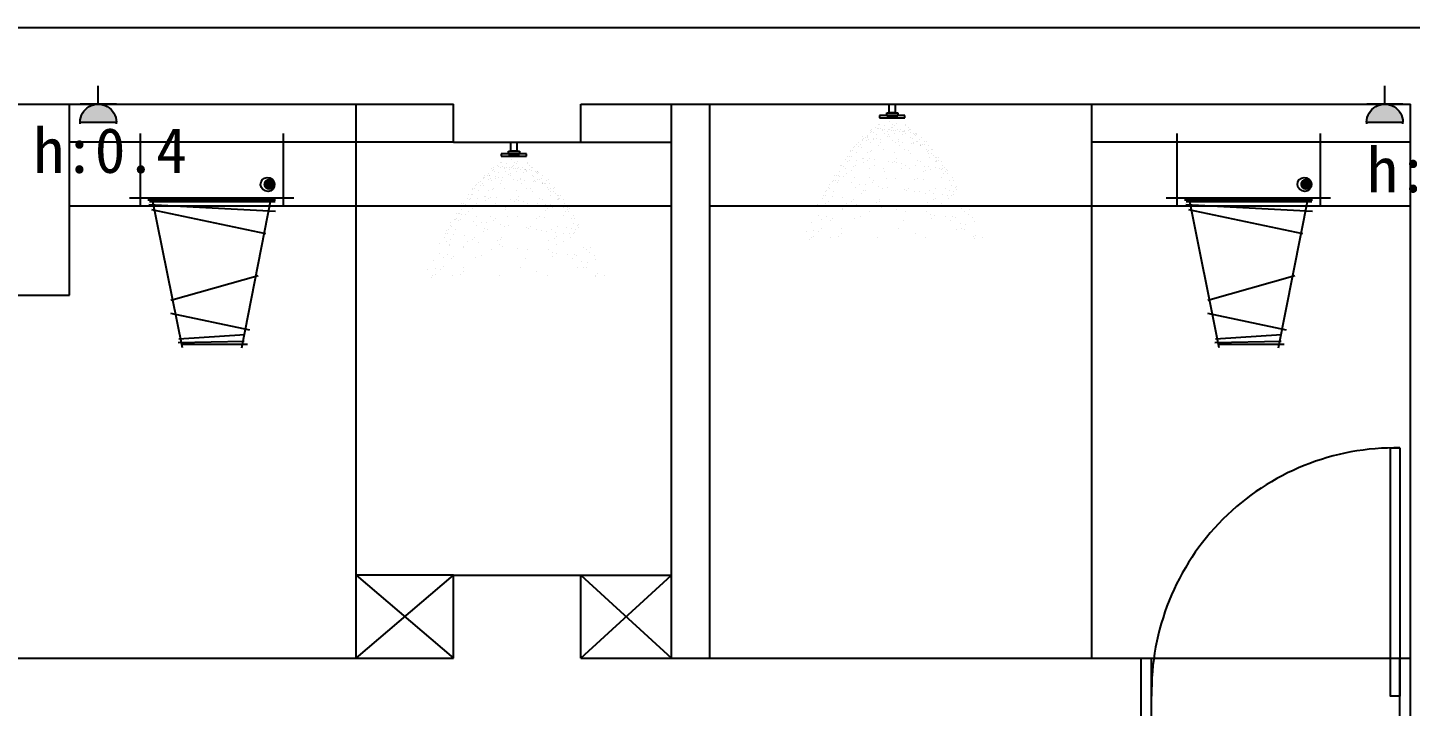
# Model space of a CAD drawing. Header units: millimetres. Extents: x -2231407 to 1513712, y -2704583 to 257.
# Drawn here: x 752748 to 757090, y -1344267 to -1342136 of the extents above; entities that cross this region are included whole.
import ezdxf

# ---------------------------------------------------------------- set-up
doc = ezdxf.new("R2010")
doc.units = ezdxf.units.MM
doc.layers.add('图例', color=4, linetype='Continuous')
doc.layers.add('强电', color=1, linetype='Continuous')
doc.styles.add('长仿宋体', font='')
doc.styles.get('长仿宋体').set_extended_font_data('ChangFangSong')

# ---------------------------------------------------------------- blocks, each defined once
blk = doc.blocks.new('五孔插座')
at = {"layer": '强电'}
h = blk.add_hatch(color=256, dxfattribs=at)
edge = h.paths.add_edge_path()
edge.add_ellipse((-2429131.2, -177745.8), major_axis=(-65.2, -65.2), ratio=1, start_angle=135, end_angle=315)
edge.add_line((-2429223.3, -177745.7), (-2429223.3, -177745.8))
edge.add_line((-2429223.3, -177745.8), (-2429039, -177745.8))
for p, q in [((-2429131.2, -177653.6), (-2429131.2, -177561.5)), ((-2429039, -177653.6), (-2429223.3, -177653.6)), ((-2429223.3, -177745.8), (-2429039, -177745.8)), ((-2429223.3, -177755), (-2429223.3, -177745.8)), ((-2429039, -177755), (-2429039, -177745.8))]:
    blk.add_line(p, q, dxfattribs=at)
at = {"layer": '强电', "extrusion": (0, 0, -1)}
blk.add_ellipse((-2429131.2, -177745.8), major_axis=(-65.2, -65.2), ratio=1, start_param=0.785398, end_param=3.926991, dxfattribs=at)

msp = doc.modelspace()

# ---------------------------------------------------------------- hatches: boundary and pattern name
h = msp.add_hatch(color=8)
edge = h.paths.add_edge_path()
edge.add_ellipse((753506.42393, -1342628.02408), major_axis=(-12.4123, 12.4123), ratio=1, start_angle=225, end_angle=405)
edge.add_ellipse((753506.42393, -1342628.02408), major_axis=(-12.4123, 12.4123), ratio=1, start_angle=45, end_angle=225)
h = msp.add_hatch(color=8)
edge = h.paths.add_edge_path()
edge.add_ellipse((756762.05206, -1342628.02408), major_axis=(-12.4123, 12.4123), ratio=1, start_angle=225, end_angle=405)
edge.add_ellipse((756762.05206, -1342628.02408), major_axis=(-12.4123, 12.4123), ratio=1, start_angle=45, end_angle=225)

# ---------------------------------------------------------------- linework, layer by layer
at = {"color": 8}
for p, q in [((751240.32054, -1342135.94222), (757330.32054, -1342135.94222)), ((751240.32054, -1342375.94222), (754085.32054, -1342375.94222)), ((752880.32054, -1342975.94222), (752880.32054, -1342375.94222)), ((753780.32054, -1342495.94222), (753780.32054, -1342375.94222)), ((754085.32054, -1342495.94222), (754085.32054, -1342375.94222)), ((754485.32054, -1342375.94222), (757090.32054, -1342375.94222)), ((754485.32054, -1342495.94222), (754485.32054, -1342375.94222)), ((754770.32054, -1344115.94222), (754770.32054, -1342375.94222)), ((754890.32054, -1344115.94222), (754890.32054, -1342375.94222)), ((755454.17006, -1342403.62018), (755454.17006, -1342375.94222)), ((755454.17006, -1342375.94222), (755472.50572, -1342375.94222)), ((755472.50572, -1342375.94222), (755472.50572, -1342403.62018)), ((756090.32054, -1342495.94222), (756090.32054, -1342375.94222)), ((757090.32054, -1344355.94222), (757090.32054, -1342375.94222)), ((755503.33789, -1342412.14043), (755423.33789, -1342412.14043)), ((755423.33789, -1342412.14043), (755423.33789, -1342419.62598)), ((755423.33789, -1342419.62598), (755503.33789, -1342419.62598)), ((755423.33789, -1342419.62598), (755503.33789, -1342419.62598)), ((755446.21441, -1342414.31397), (755446.21441, -1342403.62018)), ((755446.21441, -1342403.62018), (755480.46137, -1342403.62018)), ((755480.46137, -1342414.31397), (755446.21441, -1342414.31397)), ((755472.50572, -1342403.62018), (755454.17006, -1342403.62018)), ((755455.03271, -1342429.92785), (755455.03271, -1342429.92785)), ((755480.46137, -1342403.62018), (755480.46137, -1342414.31397)), ((755503.33789, -1342419.62598), (755503.33789, -1342412.14043)), ((753102.24433, -1342697.74558), (753102.24433, -1342468.39587)), ((753552.24433, -1342695.58189), (753552.24433, -1342468.39587)), ((755384.42099, -1342473.91543), (755384.42099, -1342473.91543)), ((755393.99189, -1342459.66146), (755393.99189, -1342459.66146)), ((755395.55683, -1342463.71132), (755395.55683, -1342463.71132)), ((755397.91611, -1342461.54943), (755397.91611, -1342461.54943)), ((755399.3896, -1342456.22274), (755399.3896, -1342456.22274)), ((755403.41316, -1342466.16493), (755403.41316, -1342466.16493)), ((755410.65627, -1342449.87523), (755410.65627, -1342449.87523)), ((755414.42117, -1342472.11327), (755414.42117, -1342472.11327)), ((755416.04347, -1342452.05457), (755416.04347, -1342452.05457)), ((755420.72123, -1342454.16383), (755420.72123, -1342454.16383)), ((755421.7921, -1342439.67111), (755421.7921, -1342439.67111)), ((755424.75881, -1342440.06077), (755424.75881, -1342440.06077)), ((755426.44968, -1342453.42457), (755426.44968, -1342453.42457)), ((755433.11219, -1342454.30171), (755433.11219, -1342454.30171)), ((755433.85291, -1342459.73389), (755433.85291, -1342459.73389)), ((755437.9846, -1342467.41048), (755437.9846, -1342467.41048)), ((755438.79091, -1342442.74713), (755438.79091, -1342442.74713)), ((755439.25062, -1342456.29517), (755439.25062, -1342456.29517)), ((755449.13469, -1342461.10948), (755449.13469, -1342461.10948)), ((755450.49816, -1342456.59062), (755450.49816, -1342456.59062)), ((755452.13853, -1342472.78367), (755452.13853, -1342472.78367)), ((755454.22639, -1342454.59119), (755454.22639, -1342454.59119)), ((755460.27052, -1342450.90536), (755460.27052, -1342450.90536)), ((755460.90437, -1342457.96062), (755460.90437, -1342457.96062)), ((755462.62981, -1342448.74347), (755462.62981, -1342448.74347)), ((755464.61983, -1342440.1332), (755464.61983, -1342440.1332)), ((755467.56688, -1342458.83775), (755467.56688, -1342458.83775)), ((755470.72814, -1342467.25343), (755470.72814, -1342467.25343)), ((755471.53446, -1342442.59009), (755471.53446, -1342442.59009)), ((755473.71393, -1342459.80633), (755473.71393, -1342459.80633)), ((755475.36996, -1342437.06927), (755475.36996, -1342437.06927)), ((755479.11163, -1342456.36761), (755479.11163, -1342456.36761)), ((755484.95286, -1342461.12666), (755484.95286, -1342461.12666)), ((755488.79783, -1342455.83674), (755488.79783, -1342455.83674)), ((755494.1432, -1342472.25815), (755494.1432, -1342472.25815)), ((755495.35906, -1342462.49666), (755495.35906, -1342462.49666)), ((755498.74894, -1342462.13961), (755498.74894, -1342462.13961)), ((755501.10823, -1342459.97772), (755501.10823, -1342459.97772)), ((755502.02157, -1342463.3738), (755502.02157, -1342463.3738)), ((755504.23331, -1342467.6808), (755504.23331, -1342467.6808)), ((755504.48085, -1342440.20564), (755504.48085, -1342440.20564)), ((755505.03963, -1342443.01745), (755505.03963, -1342443.01745)), ((755513.57494, -1342459.87876), (755513.57494, -1342459.87876)), ((755513.84838, -1342448.30352), (755513.84838, -1342448.30352)), ((755518.97265, -1342456.44005), (755518.97265, -1342456.44005)), ((755519.40755, -1342465.66271), (755519.40755, -1342465.66271)), ((755521.54138, -1342455.67969), (755521.54138, -1342455.67969)), ((755529.81375, -1342467.03271), (755529.81375, -1342467.03271)), ((755534.00422, -1342472.33058), (755534.00422, -1342472.33058)), ((755536.47626, -1342467.90985), (755536.47626, -1342467.90985)), ((755537.22736, -1342473.37386), (755537.22736, -1342473.37386)), ((755538.80474, -1342468.92634), (755538.80474, -1342468.92634)), ((755539.58665, -1342471.21197), (755539.58665, -1342471.21197)), ((756357.87246, -1342697.74558), (756357.87246, -1342468.39587)), ((756807.87246, -1342695.58189), (756807.87246, -1342468.39587)), ((753780.32054, -1342495.94222), (752880.32054, -1342495.94222)), ((753584.04725, -1342495.94222), (753076.59382, -1342495.94222)), ((753780.32054, -1344115.94222), (753780.32054, -1342495.94222)), ((754085.32054, -1342495.94222), (753780.32054, -1342495.94222)), ((754085.32054, -1342495.94222), (754485.32054, -1342495.94222)), ((754266.15271, -1342523.62018), (754266.15271, -1342495.94222)), ((754266.15271, -1342495.94222), (754284.48837, -1342495.94222)), ((754284.48837, -1342495.94222), (754284.48837, -1342523.62018)), ((754485.32054, -1342495.94222), (754770.32054, -1342495.94222)), ((755343.08627, -1342511.79172), (755343.08627, -1342511.79172)), ((755345.44556, -1342509.62983), (755345.44556, -1342509.62983)), ((755351.79362, -1342502.40202), (755351.79362, -1342502.40202)), ((755357.98568, -1342510.69337), (755357.98568, -1342510.69337)), ((755358.18571, -1342497.95563), (755358.18571, -1342497.95563)), ((755364.22251, -1342504.09335), (755364.22251, -1342504.09335)), ((755368.39189, -1342512.06337), (755368.39189, -1342512.06337)), ((755369.10168, -1342490.40091), (755369.10168, -1342490.40091)), ((755369.32155, -1342487.75152), (755369.32155, -1342487.75152)), ((755369.78723, -1342479.10595), (755369.78723, -1342479.10595)), ((755371.68084, -1342485.58963), (755371.68084, -1342485.58963)), ((755380.19344, -1342480.47595), (755380.19344, -1342480.47595)), ((755383.65425, -1342491.71396), (755383.65425, -1342491.71396)), ((755386.85595, -1342481.35309), (755386.85595, -1342481.35309)), ((755387.17137, -1342478.98422), (755387.17137, -1342478.98422)), ((755389.05196, -1342488.27525), (755389.05196, -1342488.27525)), ((755394.00055, -1342495.15268), (755394.00055, -1342495.15268)), ((755404.24192, -1342483.64199), (755404.24192, -1342483.64199)), ((755404.79596, -1342488.27525), (755404.79596, -1342488.27525)), ((755414.64813, -1342485.012), (755414.64813, -1342485.012)), ((755420.93648, -1342504.8931), (755420.93648, -1342504.8931)), ((755425.14829, -1342497.51568), (755425.14829, -1342497.51568)), ((755427.97315, -1342486.76627), (755427.97315, -1342486.76627)), ((755447.41996, -1342477.10745), (755447.41996, -1342477.10745)), ((755453.42008, -1342479.25454), (755453.42008, -1342479.25454)), ((755462.7451, -1342491.34408), (755462.7451, -1342491.34408)), ((755473.72258, -1342495.29755), (755473.72258, -1342495.29755)), ((755483.55751, -1342494.08409), (755483.55751, -1342494.08409)), ((755484.51799, -1342488.42012), (755484.51799, -1342488.42012)), ((755486.42358, -1342504.57901), (755486.42358, -1342504.57901)), ((755496.88253, -1342495.83836), (755496.88253, -1342495.83836)), ((755520.73506, -1342480.34304), (755520.73506, -1342480.34304)), ((755524.3768, -1342499.57595), (755524.3768, -1342499.57595)), ((755526.09153, -1342483.57797), (755526.09153, -1342483.57797)), ((755529.09538, -1342495.25217), (755529.09538, -1342495.25217)), ((755531.65448, -1342500.41617), (755531.65448, -1342500.41617)), ((755537.99843, -1342493.58968), (755537.99843, -1342493.58968)), ((755543.09831, -1342492.00371), (755543.09831, -1342492.00371)), ((755548.49602, -1342488.56499), (755548.49602, -1342488.56499)), ((755551.8298, -1342506.48642), (755551.8298, -1342506.48642)), ((755552.46689, -1342503.15618), (755552.46689, -1342503.15618)), ((755553.43391, -1342505.43375), (755553.43391, -1342505.43375)), ((755554.24023, -1342480.7704), (755554.24023, -1342480.7704)), ((755559.1294, -1342504.03332), (755559.1294, -1342504.03332)), ((755563.52759, -1342504.45553), (755563.52759, -1342504.45553)), ((755564.56995, -1342494.81222), (755564.56995, -1342494.81222)), ((755569.93566, -1342518.09598), (755569.93566, -1342518.09598)), ((755570.74198, -1342493.43264), (755570.74198, -1342493.43264)), ((755576.51538, -1342506.32222), (755576.51538, -1342506.32222)), ((755590.30822, -1342517.72066), (755590.30822, -1342517.72066)), ((756090.32054, -1344115.94222), (756090.32054, -1342495.94222)), ((757090.32054, -1342495.94222), (756090.32054, -1342495.94222)), ((756839.67539, -1342495.94222), (756332.22196, -1342495.94222)), ((754233.77475, -1342559.67111), (754233.77475, -1342559.67111)), ((754315.32054, -1342532.14043), (754235.32054, -1342532.14043)), ((754235.32054, -1342532.14043), (754235.32054, -1342539.62598)), ((754235.32054, -1342539.62598), (754315.32054, -1342539.62598)), ((754235.32054, -1342539.62598), (754315.32054, -1342539.62598)), ((754236.74146, -1342560.06077), (754236.74146, -1342560.06077)), ((754258.19705, -1342534.31397), (754258.19705, -1342523.62018)), ((754258.19705, -1342523.62018), (754292.44402, -1342523.62018)), ((754292.44402, -1342534.31397), (754258.19705, -1342534.31397)), ((754284.48837, -1342523.62018), (754266.15271, -1342523.62018)), ((754267.01536, -1342549.92785), (754267.01536, -1342549.92785)), ((754276.60248, -1342560.1332), (754276.60248, -1342560.1332)), ((754283.51711, -1342562.59009), (754283.51711, -1342562.59009)), ((754287.35261, -1342557.06927), (754287.35261, -1342557.06927)), ((754292.44402, -1342523.62018), (754292.44402, -1342534.31397)), ((754315.32054, -1342539.62598), (754315.32054, -1342532.14043)), ((754316.46349, -1342560.20564), (754316.46349, -1342560.20564)), ((755316.67582, -1342551.30134), (755316.67582, -1342551.30134)), ((755322.13564, -1342539.11475), (755322.13564, -1342539.11475)), ((755323.11795, -1342555.74655), (755323.11795, -1342555.74655)), ((755328.51565, -1342552.30783), (755328.51565, -1342552.30783)), ((755328.79815, -1342539.99189), (755328.79815, -1342539.99189)), ((755331.95044, -1342521.99583), (755331.95044, -1342521.99583)), ((755333.45559, -1342523.69404), (755333.45559, -1342523.69404)), ((755334.74551, -1342539.88464), (755334.74551, -1342539.88464)), ((755338.8533, -1342520.25532), (755338.8533, -1342520.25532)), ((755350.18099, -1342551.72871), (755350.18099, -1342551.72871)), ((755350.9873, -1342527.06536), (755350.9873, -1342527.06536)), ((755370.23262, -1342545.44684), (755370.23262, -1342545.44684)), ((755372.67773, -1342545.59608), (755372.67773, -1342545.59608)), ((755373.32526, -1342559.2577), (755373.32526, -1342559.2577)), ((755384.12067, -1342552.38026), (755384.12067, -1342552.38026)), ((755384.79712, -1342527.72649), (755384.79712, -1342527.72649)), ((755391.04503, -1342548.18684), (755391.04503, -1342548.18684)), ((755394.94941, -1342525.18786), (755394.94941, -1342525.18786)), ((755399.66798, -1342520.86408), (755399.66798, -1342520.86408)), ((755407.7013, -1342550.37968), (755407.7013, -1342550.37968)), ((755434.8591, -1342520.05632), (755434.8591, -1342520.05632)), ((755451.16624, -1342556.10195), (755451.16624, -1342556.10195)), ((755465.48096, -1342560.75739), (755465.48096, -1342560.75739)), ((755470.17739, -1342528.03781), (755470.17739, -1342528.03781)), ((755471.37918, -1342555.35267), (755471.37918, -1342555.35267)), ((755476.40775, -1342547.4577), (755476.40775, -1342547.4577)), ((755477.18176, -1342559.52696), (755477.18176, -1342559.52696)), ((755493.83803, -1342561.7198), (755493.83803, -1342561.7198)), ((755502.10513, -1342519.98417), (755502.10513, -1342519.98417)), ((755514.58113, -1342520.20119), (755514.58113, -1342520.20119)), ((755520.95032, -1342531.07231), (755520.95032, -1342531.07231)), ((755543.56473, -1342552.67001), (755543.56473, -1342552.67001)), ((755551.82128, -1342554.76044), (755551.82128, -1342554.76044)), ((755572.62169, -1342524.12865), (755572.62169, -1342524.12865)), ((755576.81309, -1342530.08667), (755576.81309, -1342530.08667)), ((755578.01939, -1342520.68993), (755578.01939, -1342520.68993)), ((755579.06197, -1342542.45267), (755579.06197, -1342542.45267)), ((755587.19903, -1342531.34263), (755587.19903, -1342531.34263)), ((755587.94893, -1342519.88255), (755587.94893, -1342519.88255)), ((755593.05096, -1342536.58047), (755593.05096, -1342536.58047)), ((755599.16852, -1342542.44569), (755599.16852, -1342542.44569)), ((755600.19207, -1342555.157), (755600.19207, -1342555.157)), ((755602.14506, -1342556.2536), (755602.14506, -1342556.2536)), ((755602.55136, -1342552.99511), (755602.55136, -1342552.99511)), ((755602.63451, -1342543.1867), (755602.63451, -1342543.1867)), ((755607.54277, -1342552.81488), (755607.54277, -1342552.81488)), ((755609.57473, -1342543.8157), (755609.57473, -1342543.8157)), ((755619.13626, -1342555.84893), (755619.13626, -1342555.84893)), ((754181.76988, -1342599.10595), (754181.76988, -1342599.10595)), ((754183.66348, -1342605.58963), (754183.66348, -1342605.58963)), ((754192.17608, -1342600.47595), (754192.17608, -1342600.47595)), ((754196.40364, -1342593.91543), (754196.40364, -1342593.91543)), ((754198.83859, -1342601.35309), (754198.83859, -1342601.35309)), ((754199.15401, -1342598.98422), (754199.15401, -1342598.98422)), ((754205.97454, -1342579.66146), (754205.97454, -1342579.66146)), ((754207.53947, -1342583.71132), (754207.53947, -1342583.71132)), ((754209.89876, -1342581.54943), (754209.89876, -1342581.54943)), ((754211.37225, -1342576.22274), (754211.37225, -1342576.22274)), ((754215.39581, -1342586.16493), (754215.39581, -1342586.16493)), ((754216.22457, -1342603.64199), (754216.22457, -1342603.64199)), ((754222.63891, -1342569.87523), (754222.63891, -1342569.87523)), ((754226.40382, -1342592.11327), (754226.40382, -1342592.11327)), ((754226.63077, -1342605.012), (754226.63077, -1342605.012)), ((754228.02612, -1342572.05457), (754228.02612, -1342572.05457)), ((754232.70388, -1342574.16383), (754232.70388, -1342574.16383)), ((754238.43232, -1342573.42457), (754238.43232, -1342573.42457)), ((754245.09483, -1342574.30171), (754245.09483, -1342574.30171)), ((754245.83556, -1342579.73389), (754245.83556, -1342579.73389)), ((754249.96724, -1342587.41048), (754249.96724, -1342587.41048)), ((754250.77356, -1342562.74713), (754250.77356, -1342562.74713)), ((754251.23326, -1342576.29517), (754251.23326, -1342576.29517)), ((754259.40261, -1342597.10745), (754259.40261, -1342597.10745)), ((754261.11733, -1342581.10948), (754261.11733, -1342581.10948)), ((754262.48081, -1342576.59062), (754262.48081, -1342576.59062)), ((754264.12118, -1342592.78367), (754264.12118, -1342592.78367)), ((754265.40273, -1342599.25454), (754265.40273, -1342599.25454)), ((754266.20904, -1342574.59119), (754266.20904, -1342574.59119)), ((754272.25317, -1342570.90536), (754272.25317, -1342570.90536)), ((754272.88702, -1342577.96062), (754272.88702, -1342577.96062)), ((754274.61246, -1342568.74347), (754274.61246, -1342568.74347)), ((754279.54953, -1342578.83775), (754279.54953, -1342578.83775)), ((754282.71079, -1342587.25343), (754282.71079, -1342587.25343)), ((754285.69657, -1342579.80633), (754285.69657, -1342579.80633)), ((754291.09428, -1342576.36761), (754291.09428, -1342576.36761)), ((754296.9355, -1342581.12666), (754296.9355, -1342581.12666)), ((754300.78047, -1342575.83674), (754300.78047, -1342575.83674)), ((754306.12585, -1342592.25815), (754306.12585, -1342592.25815)), ((754307.34171, -1342582.49666), (754307.34171, -1342582.49666)), ((754310.73159, -1342582.13961), (754310.73159, -1342582.13961)), ((754313.09088, -1342579.97772), (754313.09088, -1342579.97772)), ((754314.00422, -1342583.3738), (754314.00422, -1342583.3738)), ((754316.21596, -1342587.6808), (754316.21596, -1342587.6808)), ((754317.02227, -1342563.01745), (754317.02227, -1342563.01745)), ((754325.55759, -1342579.87876), (754325.55759, -1342579.87876)), ((754325.83103, -1342568.30352), (754325.83103, -1342568.30352)), ((754330.95529, -1342576.44005), (754330.95529, -1342576.44005)), ((754331.39019, -1342585.66271), (754331.39019, -1342585.66271)), ((754332.71771, -1342600.34304), (754332.71771, -1342600.34304)), ((754333.52402, -1342575.67969), (754333.52402, -1342575.67969)), ((754338.07417, -1342603.57797), (754338.07417, -1342603.57797)), ((754341.7964, -1342587.03271), (754341.7964, -1342587.03271)), ((754345.98687, -1342592.33058), (754345.98687, -1342592.33058)), ((754348.45891, -1342587.90985), (754348.45891, -1342587.90985)), ((754349.21001, -1342593.37386), (754349.21001, -1342593.37386)), ((754350.78739, -1342588.92634), (754350.78739, -1342588.92634)), ((754351.5693, -1342591.21197), (754351.5693, -1342591.21197)), ((754366.22287, -1342600.7704), (754366.22287, -1342600.7704)), ((755282.31965, -1342600.78507), (755282.31965, -1342600.78507)), ((755288.12634, -1342600.91959), (755288.12634, -1342600.91959)), ((755293.34857, -1342600.17844), (755293.34857, -1342600.17844)), ((755298.53254, -1342602.2896), (755298.53254, -1342602.2896)), ((755298.56144, -1342587.96579), (755298.56144, -1342587.96579)), ((755299.92789, -1342569.33217), (755299.92789, -1342569.33217)), ((755303.68621, -1342568.12593), (755303.68621, -1342568.12593)), ((755310.33409, -1342570.70217), (755310.33409, -1342570.70217)), ((755311.85756, -1342604.04387), (755311.85756, -1342604.04387)), ((755317.69739, -1342577.36727), (755317.69739, -1342577.36727)), ((755320.20718, -1342593.67649), (755320.20718, -1342593.67649)), ((755334.46178, -1342584.01646), (755334.46178, -1342584.01646)), ((755342.47885, -1342573.26826), (755342.47885, -1342573.26826)), ((755347.19743, -1342568.94448), (755347.19743, -1342568.94448)), ((755393.26009, -1342577.03953), (755393.26009, -1342577.03953)), ((755406.75436, -1342568.44274), (755406.75436, -1342568.44274)), ((755435.80326, -1342579.50591), (755435.80326, -1342579.50591)), ((755437.64137, -1342586.26768), (755437.64137, -1342586.26768)), ((755492.91263, -1342577.22062), (755492.91263, -1342577.22062)), ((755506.4069, -1342568.62383), (755506.4069, -1342568.62383)), ((755517.66212, -1342579.1133), (755517.66212, -1342579.1133)), ((755537.30297, -1342567.44207), (755537.30297, -1342567.44207)), ((755561.67702, -1342588.84301), (755561.67702, -1342588.84301)), ((755563.31849, -1342570.86707), (755563.31849, -1342570.86707)), ((755567.57523, -1342583.43829), (755567.57523, -1342583.43829)), ((755576.96077, -1342572.66311), (755576.96077, -1342572.66311)), ((755584.82478, -1342580.08491), (755584.82478, -1342580.08491)), ((755597.77318, -1342575.40312), (755597.77318, -1342575.40312)), ((755611.0982, -1342577.15739), (755611.0982, -1342577.15739)), ((755618.32995, -1342580.51228), (755618.32995, -1342580.51228)), ((755621.82166, -1342578.56916), (755621.82166, -1342578.56916)), ((755622.57434, -1342568.70542), (755622.57434, -1342568.70542)), ((755625.81993, -1342592.59334), (755625.81993, -1342592.59334)), ((755627.53466, -1342576.59536), (755627.53466, -1342576.59536)), ((755631.66843, -1342588.37854), (755631.66843, -1342588.37854)), ((755632.22787, -1342579.93917), (755632.22787, -1342579.93917)), ((755635.59332, -1342593.75893), (755635.59332, -1342593.75893)), ((755637.06614, -1342584.93982), (755637.06614, -1342584.93982)), ((755651.0288, -1342605.60299), (755651.0288, -1342605.60299)), ((754143.93308, -1342641.99583), (754143.93308, -1342641.99583)), ((754145.43824, -1342643.69404), (754145.43824, -1342643.69404)), ((754150.83594, -1342640.25532), (754150.83594, -1342640.25532)), ((754155.06892, -1342631.79172), (754155.06892, -1342631.79172)), ((754157.42821, -1342629.62983), (754157.42821, -1342629.62983)), ((754162.96995, -1342647.06536), (754162.96995, -1342647.06536)), ((754163.77626, -1342622.40202), (754163.77626, -1342622.40202)), ((754169.96833, -1342630.69337), (754169.96833, -1342630.69337)), ((754170.16836, -1342617.95563), (754170.16836, -1342617.95563)), ((754176.20516, -1342624.09335), (754176.20516, -1342624.09335)), ((754180.37453, -1342632.06337), (754180.37453, -1342632.06337)), ((754181.08433, -1342610.40091), (754181.08433, -1342610.40091)), ((754181.3042, -1342607.75152), (754181.3042, -1342607.75152)), ((754195.6369, -1342611.71396), (754195.6369, -1342611.71396)), ((754196.77976, -1342647.72649), (754196.77976, -1342647.72649)), ((754201.0346, -1342608.27525), (754201.0346, -1342608.27525)), ((754205.98319, -1342615.15268), (754205.98319, -1342615.15268)), ((754206.93205, -1342645.18786), (754206.93205, -1342645.18786)), ((754211.65063, -1342640.86408), (754211.65063, -1342640.86408)), ((754216.7786, -1342608.27525), (754216.7786, -1342608.27525)), ((754232.91913, -1342624.8931), (754232.91913, -1342624.8931)), ((754237.13093, -1342617.51568), (754237.13093, -1342617.51568)), ((754239.95579, -1342606.76627), (754239.95579, -1342606.76627)), ((754246.84175, -1342640.05632), (754246.84175, -1342640.05632)), ((754274.72775, -1342611.34408), (754274.72775, -1342611.34408)), ((754282.16004, -1342648.03781), (754282.16004, -1342648.03781)), ((754285.70522, -1342615.29755), (754285.70522, -1342615.29755)), ((754295.54016, -1342614.08409), (754295.54016, -1342614.08409)), ((754296.50063, -1342608.42012), (754296.50063, -1342608.42012)), ((754298.40623, -1342624.57901), (754298.40623, -1342624.57901)), ((754308.86518, -1342615.83836), (754308.86518, -1342615.83836)), ((754314.08777, -1342639.98417), (754314.08777, -1342639.98417)), ((754326.56378, -1342640.20119), (754326.56378, -1342640.20119)), ((754336.35945, -1342619.57595), (754336.35945, -1342619.57595)), ((754341.07802, -1342615.25217), (754341.07802, -1342615.25217)), ((754343.63713, -1342620.41617), (754343.63713, -1342620.41617)), ((754349.98108, -1342613.58968), (754349.98108, -1342613.58968)), ((754355.08096, -1342612.00371), (754355.08096, -1342612.00371)), ((754360.47867, -1342608.56499), (754360.47867, -1342608.56499)), ((754363.81244, -1342626.48642), (754363.81244, -1342626.48642)), ((754364.44954, -1342623.15618), (754364.44954, -1342623.15618)), ((754365.41656, -1342625.43375), (754365.41656, -1342625.43375)), ((754371.11205, -1342624.03332), (754371.11205, -1342624.03332)), ((754375.51024, -1342624.45553), (754375.51024, -1342624.45553)), ((754376.55259, -1342614.81222), (754376.55259, -1342614.81222)), ((754381.91831, -1342638.09598), (754381.91831, -1342638.09598)), ((754382.72462, -1342613.43264), (754382.72462, -1342613.43264)), ((754384.60433, -1342644.12865), (754384.60433, -1342644.12865)), ((754388.49803, -1342626.32222), (754388.49803, -1342626.32222)), ((754390.00204, -1342640.68993), (754390.00204, -1342640.68993)), ((754399.93158, -1342639.88255), (754399.93158, -1342639.88255)), ((754402.29086, -1342637.72066), (754402.29086, -1342637.72066)), ((755257.64171, -1342648.39292), (755257.64171, -1342648.39292)), ((755263.44365, -1342636.86511), (755263.44365, -1342636.86511)), ((755265.48775, -1342629.39089), (755265.48775, -1342629.39089)), ((755267.73663, -1342641.75689), (755267.73663, -1342641.75689)), ((755276.62359, -1342619.18677), (755276.62359, -1342619.18677)), ((755278.98287, -1342617.02489), (755278.98287, -1342617.02489)), ((755283.72335, -1342616.34041), (755283.72335, -1342616.34041)), ((755290.0083, -1342621.34866), (755290.0083, -1342621.34866)), ((755294.72687, -1342617.02489), (755294.72687, -1342617.02489)), ((755335.52564, -1342623.73039), (755335.52564, -1342623.73039)), ((755344.68075, -1342607.98799), (755344.68075, -1342607.98799)), ((755347.35889, -1342638.05041), (755347.35889, -1342638.05041)), ((755361.54115, -1342627.1554), (755361.54115, -1342627.1554)), ((755372.05318, -1342646.36819), (755372.05318, -1342646.36819)), ((755378.19743, -1342629.34824), (755378.19743, -1342629.34824)), ((755380.91025, -1342648.57401), (755380.91025, -1342648.57401)), ((755390.62905, -1342608.04764), (755390.62905, -1342608.04764)), ((755399.89277, -1342620.8579), (755399.89277, -1342620.8579)), ((755405.79099, -1342615.45318), (755405.79099, -1342615.45318)), ((755421.66237, -1342635.07051), (755421.66237, -1342635.07051)), ((755433.78747, -1342641.16427), (755433.78747, -1342641.16427)), ((755444.33329, -1342608.16908), (755444.33329, -1342608.16908)), ((755447.67788, -1342638.49552), (755447.67788, -1342638.49552)), ((755474.39196, -1342609.11606), (755474.39196, -1342609.11606)), ((755501.98704, -1342643.5388), (755501.98704, -1342643.5388)), ((755507.7991, -1342646.41062), (755507.7991, -1342646.41062)), ((755515.64634, -1342640.77166), (755515.64634, -1342640.77166)), ((755533.83742, -1342614.3533), (755533.83742, -1342614.3533)), ((755543.98583, -1342608.35017), (755543.98583, -1342608.35017)), ((755560.82055, -1342612.22992), (755560.82055, -1342612.22992)), ((755580.21533, -1342648.93619), (755580.21533, -1342648.93619)), ((755599.40925, -1342641.84007), (755599.40925, -1342641.84007)), ((755619.35152, -1342606.57821), (755619.35152, -1342606.57821)), ((755630.03348, -1342642.43892), (755630.03348, -1342642.43892)), ((755643.07946, -1342647.65006), (755643.07946, -1342647.65006)), ((755644.47481, -1342614.69263), (755644.47481, -1342614.69263)), ((755650.22248, -1342630.26633), (755650.22248, -1342630.26633)), ((755654.88101, -1342616.06264), (755654.88101, -1342616.06264)), ((755656.40448, -1342649.40433), (755656.40448, -1342649.40433)), ((755663.15678, -1342636.94015), (755663.15678, -1342636.94015)), ((755665.51607, -1342634.77826), (755665.51607, -1342634.77826)), ((755666.72423, -1342642.92857), (755666.72423, -1342642.92857)), ((753584.04725, -1342671.19237), (753067.94581, -1342671.19237)), ((753125.382, -1342677.1382), (753527.09371, -1342677.1382)), ((753527.09371, -1342713.32492), (753129.1882, -1342692.37473)), ((753525.19062, -1342682.85188), (753131.09129, -1342682.85188)), ((753234.62825, -1343141.93554), (753139.84404, -1342671.19237)), ((753420.69847, -1343141.93554), (753513.32433, -1342671.19237)), ((754111.91053, -1342689.33217), (754111.91053, -1342689.33217)), ((754115.66886, -1342688.12593), (754115.66886, -1342688.12593)), ((754122.31674, -1342690.70217), (754122.31674, -1342690.70217)), ((754128.65847, -1342671.30134), (754128.65847, -1342671.30134)), ((754134.11829, -1342659.11475), (754134.11829, -1342659.11475)), ((754135.1006, -1342675.74655), (754135.1006, -1342675.74655)), ((754140.4983, -1342672.30783), (754140.4983, -1342672.30783)), ((754140.7808, -1342659.99189), (754140.7808, -1342659.99189)), ((754146.72815, -1342659.88464), (754146.72815, -1342659.88464)), ((754159.18007, -1342688.94448), (754159.18007, -1342688.94448)), ((754162.16364, -1342671.72871), (754162.16364, -1342671.72871)), ((754182.21526, -1342665.44684), (754182.21526, -1342665.44684)), ((754184.66038, -1342665.59608), (754184.66038, -1342665.59608)), ((754185.30791, -1342679.2577), (754185.30791, -1342679.2577)), ((754196.10332, -1342672.38026), (754196.10332, -1342672.38026)), ((754203.02767, -1342668.18684), (754203.02767, -1342668.18684)), ((754218.737, -1342688.44274), (754218.737, -1342688.44274)), ((754219.68395, -1342670.37968), (754219.68395, -1342670.37968)), ((754263.14889, -1342676.10195), (754263.14889, -1342676.10195)), ((754277.46361, -1342680.75739), (754277.46361, -1342680.75739)), ((754283.36183, -1342675.35267), (754283.36183, -1342675.35267)), ((754288.3904, -1342667.4577), (754288.3904, -1342667.4577)), ((754289.1644, -1342679.52696), (754289.1644, -1342679.52696)), ((754305.82068, -1342681.7198), (754305.82068, -1342681.7198)), ((754318.38954, -1342688.62383), (754318.38954, -1342688.62383)), ((754332.93296, -1342651.07231), (754332.93296, -1342651.07231)), ((754349.28562, -1342687.44207), (754349.28562, -1342687.44207)), ((754355.54738, -1342672.67001), (754355.54738, -1342672.67001)), ((754363.80393, -1342674.76044), (754363.80393, -1342674.76044)), ((754375.30113, -1342690.86707), (754375.30113, -1342690.86707)), ((754388.79574, -1342650.08667), (754388.79574, -1342650.08667)), ((754388.94341, -1342692.66311), (754388.94341, -1342692.66311)), ((754391.04461, -1342662.45267), (754391.04461, -1342662.45267)), ((754399.18168, -1342651.34263), (754399.18168, -1342651.34263)), ((754405.03361, -1342656.58047), (754405.03361, -1342656.58047)), ((754411.15117, -1342662.44569), (754411.15117, -1342662.44569)), ((754412.17472, -1342675.157), (754412.17472, -1342675.157)), ((754414.12771, -1342676.2536), (754414.12771, -1342676.2536)), ((754414.53401, -1342672.99511), (754414.53401, -1342672.99511)), ((754414.61716, -1342663.1867), (754414.61716, -1342663.1867)), ((754419.52541, -1342672.81488), (754419.52541, -1342672.81488)), ((754421.55737, -1342663.8157), (754421.55737, -1342663.8157)), ((754431.11891, -1342675.84893), (754431.11891, -1342675.84893)), ((754434.55698, -1342688.70542), (754434.55698, -1342688.70542)), ((755228.6732, -1342692.51582), (755228.6732, -1342692.51582)), ((755245.32927, -1342673.52956), (755245.32927, -1342673.52956)), ((755247.13726, -1342661.80553), (755247.13726, -1342661.80553)), ((755252.244, -1342651.83164), (755252.244, -1342651.83164)), ((755252.25266, -1342687.32286), (755252.25266, -1342687.32286)), ((755254.11703, -1342662.72444), (755254.11703, -1342662.72444)), ((755263.04807, -1342680.44543), (755263.04807, -1342680.44543)), ((755274.92944, -1342665.46444), (755274.92944, -1342665.46444)), ((755279.9454, -1342649.52735), (755279.9454, -1342649.52735)), ((755306.75439, -1342670.09862), (755306.75439, -1342670.09862)), ((755318.83664, -1342688.11926), (755318.83664, -1342688.11926)), ((755334.30458, -1342680.9584), (755334.30458, -1342680.9584)), ((755340.2028, -1342675.55368), (755340.2028, -1342675.55368)), ((755350.692, -1342692.00934), (755350.692, -1342692.00934)), ((755367.41599, -1342657.1708), (755367.41599, -1342657.1708)), ((755412.67007, -1342684.49633), (755412.67007, -1342684.49633)), ((755422.01992, -1342682.69881), (755422.01992, -1342682.69881)), ((755423.28686, -1342674.76783), (755423.28686, -1342674.76783)), ((755533.81461, -1342649.83563), (755533.81461, -1342649.83563)), ((755550.47089, -1342652.02847), (755550.47089, -1342652.02847)), ((755566.72107, -1342657.53298), (755566.72107, -1342657.53298)), ((755572.79316, -1342684.62196), (755572.79316, -1342684.62196)), ((755592.28488, -1342677.02914), (755592.28488, -1342677.02914)), ((755593.93583, -1342657.75074), (755593.93583, -1342657.75074)), ((755598.18309, -1342671.62441), (755598.18309, -1342671.62441)), ((755617.79426, -1342688.66253), (755617.79426, -1342688.66253)), ((755619.95134, -1342661.17575), (755619.95134, -1342661.17575)), ((755636.60761, -1342663.36859), (755636.60761, -1342663.36859)), ((755640.66363, -1342673.49567), (755640.66363, -1342673.49567)), ((755650.30622, -1342663.14224), (755650.30622, -1342663.14224)), ((755655.02479, -1342658.81846), (755655.02479, -1342658.81846)), ((756839.67539, -1342671.19237), (756323.57394, -1342671.19237)), ((756381.01014, -1342677.1382), (756782.72184, -1342677.1382)), ((756782.72184, -1342713.32492), (756384.81633, -1342692.37473)), ((756780.81875, -1342682.85188), (756386.71942, -1342682.85188)), ((756490.25638, -1343141.93554), (756395.47218, -1342671.19237)), ((756676.32661, -1343141.93554), (756768.95247, -1342671.19237)), ((752880.32054, -1342695.94222), (754770.32054, -1342695.94222)), ((753496.64422, -1342783.79382), (753138.70366, -1342707.61123)), ((754094.30229, -1342720.78507), (754094.30229, -1342720.78507)), ((754095.706, -1342736.34041), (754095.706, -1342736.34041)), ((754100.10898, -1342720.91959), (754100.10898, -1342720.91959)), ((754105.33121, -1342720.17844), (754105.33121, -1342720.17844)), ((754110.51519, -1342722.2896), (754110.51519, -1342722.2896)), ((754110.54409, -1342707.96579), (754110.54409, -1342707.96579)), ((754123.84021, -1342724.04387), (754123.84021, -1342724.04387)), ((754129.68004, -1342697.36727), (754129.68004, -1342697.36727)), ((754132.18983, -1342713.67649), (754132.18983, -1342713.67649)), ((754146.44443, -1342704.01646), (754146.44443, -1342704.01646)), ((754154.4615, -1342693.26826), (754154.4615, -1342693.26826)), ((754156.66339, -1342727.98799), (754156.66339, -1342727.98799)), ((754202.61169, -1342728.04764), (754202.61169, -1342728.04764)), ((754205.24274, -1342697.03953), (754205.24274, -1342697.03953)), ((754217.77364, -1342735.45318), (754217.77364, -1342735.45318)), ((754247.7859, -1342699.50591), (754247.7859, -1342699.50591)), ((754249.62402, -1342706.26768), (754249.62402, -1342706.26768)), ((754256.31593, -1342728.16908), (754256.31593, -1342728.16908)), ((754286.37461, -1342729.11606), (754286.37461, -1342729.11606)), ((754304.89528, -1342697.22062), (754304.89528, -1342697.22062)), ((754329.64477, -1342699.1133), (754329.64477, -1342699.1133)), ((754345.82007, -1342734.3533), (754345.82007, -1342734.3533)), ((754355.96847, -1342728.35017), (754355.96847, -1342728.35017)), ((754372.80319, -1342732.22992), (754372.80319, -1342732.22992)), ((754373.65966, -1342708.84301), (754373.65966, -1342708.84301)), ((754379.55788, -1342703.43829), (754379.55788, -1342703.43829)), ((754396.80743, -1342700.08491), (754396.80743, -1342700.08491)), ((754409.75582, -1342695.40312), (754409.75582, -1342695.40312)), ((754423.08084, -1342697.15739), (754423.08084, -1342697.15739)), ((754430.31259, -1342700.51228), (754430.31259, -1342700.51228)), ((754431.33416, -1342726.57821), (754431.33416, -1342726.57821)), ((754433.80431, -1342698.56916), (754433.80431, -1342698.56916)), ((754437.80258, -1342712.59334), (754437.80258, -1342712.59334)), ((754439.5173, -1342696.59536), (754439.5173, -1342696.59536)), ((754443.65108, -1342708.37854), (754443.65108, -1342708.37854)), ((754444.21052, -1342699.93917), (754444.21052, -1342699.93917)), ((754447.57596, -1342713.75893), (754447.57596, -1342713.75893)), ((754449.04879, -1342704.93982), (754449.04879, -1342704.93982)), ((754456.45745, -1342734.69263), (754456.45745, -1342734.69263)), ((754463.01144, -1342725.60299), (754463.01144, -1342725.60299)), ((754466.86366, -1342736.06264), (754466.86366, -1342736.06264)), ((754890.32054, -1342695.94222), (757090.32054, -1342695.94222)), ((755230.51393, -1342725.89928), (755230.51393, -1342725.89928)), ((755255.4136, -1342728.52419), (755255.4136, -1342728.52419)), ((755261.58018, -1342698.64035), (755261.58018, -1342698.64035)), ((755262.55682, -1342696.97668), (755262.55682, -1342696.97668)), ((755274.61461, -1342735.65419), (755274.61461, -1342735.65419)), ((755306.02176, -1342702.69895), (755306.02176, -1342702.69895)), ((755306.46499, -1342706.46869), (755306.46499, -1342706.46869)), ((755362.5588, -1342730.41484), (755362.5588, -1342730.41484)), ((755392.53262, -1342712.16322), (755392.53262, -1342712.16322)), ((755416.82229, -1342696.68899), (755416.82229, -1342696.68899)), ((755428.9289, -1342702.30942), (755428.9289, -1342702.30942)), ((755475.75682, -1342708.47443), (755475.75682, -1342708.47443)), ((755505.73811, -1342712.42154), (755505.73811, -1342712.42154)), ((755571.90719, -1342712.48918), (755571.90719, -1342712.48918)), ((755583.97501, -1342722.72163), (755583.97501, -1342722.72163)), ((755585.82296, -1342735.05044), (755585.82296, -1342735.05044)), ((755596.19686, -1342697.01495), (755596.19686, -1342697.01495)), ((755596.43975, -1342725.32194), (755596.43975, -1342725.32194)), ((755630.80293, -1342728.88664), (755630.80293, -1342728.88664)), ((755654.02376, -1342729.24855), (755654.02376, -1342729.24855)), ((755660.64133, -1342730.62504), (755660.64133, -1342730.62504)), ((755681.61335, -1342704.9175), (755681.61335, -1342704.9175)), ((755691.72137, -1342712.95086), (755691.72137, -1342712.95086)), ((755701.71076, -1342721.65127), (755701.71076, -1342721.65127)), ((755704.99138, -1342706.01896), (755704.99138, -1342706.01896)), ((755716.14009, -1342731.41079), (755716.14009, -1342731.41079)), ((756752.27236, -1342783.79382), (756394.3318, -1342707.61123)), ((754064.22665, -1342771.83164), (754064.22665, -1342771.83164)), ((754069.62436, -1342768.39292), (754069.62436, -1342768.39292)), ((754075.42629, -1342756.86511), (754075.42629, -1342756.86511)), ((754077.4704, -1342749.39089), (754077.4704, -1342749.39089)), ((754079.71927, -1342761.75689), (754079.71927, -1342761.75689)), ((754088.60623, -1342739.18677), (754088.60623, -1342739.18677)), ((754090.96552, -1342737.02489), (754090.96552, -1342737.02489)), ((754091.92804, -1342769.52735), (754091.92804, -1342769.52735)), ((754101.99095, -1342741.34866), (754101.99095, -1342741.34866)), ((754106.70952, -1342737.02489), (754106.70952, -1342737.02489)), ((754147.50829, -1342743.73039), (754147.50829, -1342743.73039)), ((754159.34153, -1342758.05041), (754159.34153, -1342758.05041)), ((754173.5238, -1342747.1554), (754173.5238, -1342747.1554)), ((754179.39863, -1342777.1708), (754179.39863, -1342777.1708)), ((754184.03583, -1342766.36819), (754184.03583, -1342766.36819)), ((754190.18007, -1342749.34824), (754190.18007, -1342749.34824)), ((754192.8929, -1342768.57401), (754192.8929, -1342768.57401)), ((754211.87542, -1342740.8579), (754211.87542, -1342740.8579)), ((754233.64502, -1342755.07051), (754233.64502, -1342755.07051)), ((754245.77012, -1342761.16427), (754245.77012, -1342761.16427)), ((754259.66053, -1342758.49552), (754259.66053, -1342758.49552)), ((754313.96969, -1342763.5388), (754313.96969, -1342763.5388)), ((754319.78174, -1342766.41062), (754319.78174, -1342766.41062)), ((754327.62898, -1342760.77166), (754327.62898, -1342760.77166)), ((754345.79726, -1342769.83563), (754345.79726, -1342769.83563)), ((754362.45353, -1342772.02847), (754362.45353, -1342772.02847)), ((754378.70371, -1342777.53298), (754378.70371, -1342777.53298)), ((754392.19798, -1342768.93619), (754392.19798, -1342768.93619)), ((754405.91847, -1342777.75074), (754405.91847, -1342777.75074)), ((754411.3919, -1342761.84007), (754411.3919, -1342761.84007)), ((754442.01612, -1342762.43892), (754442.01612, -1342762.43892)), ((754455.06211, -1342767.65006), (754455.06211, -1342767.65006)), ((754462.20513, -1342750.26633), (754462.20513, -1342750.26633)), ((754467.00744, -1342778.81846), (754467.00744, -1342778.81846)), ((754468.38713, -1342769.40433), (754468.38713, -1342769.40433)), ((754475.13943, -1342756.94015), (754475.13943, -1342756.94015)), ((754477.49871, -1342754.77826), (754477.49871, -1342754.77826)), ((754478.70688, -1342762.92857), (754478.70688, -1342762.92857)), ((755192.71389, -1342776.18664), (755192.71389, -1342776.18664)), ((755211.23304, -1342748.49481), (755211.23304, -1342748.49481)), ((755216.39667, -1342773.7524), (755216.39667, -1342773.7524)), ((755233.05295, -1342775.94524), (755233.05295, -1342775.94524)), ((755240.8768, -1342766.5692), (755240.8768, -1342766.5692)), ((755241.91934, -1342737.12098), (755241.91934, -1342737.12098)), ((755268.71639, -1342741.05891), (755268.71639, -1342741.05891)), ((755305.08979, -1342767.87044), (755305.08979, -1342767.87044)), ((755344.13363, -1342736.70379), (755344.13363, -1342736.70379)), ((755484.46437, -1342768.1964), (755484.46437, -1342768.1964)), ((755499.70508, -1342742.30873), (755499.70508, -1342742.30873)), ((755647.05104, -1342741.60203), (755647.05104, -1342741.60203)), ((755663.83894, -1342768.52236), (755663.83894, -1342768.52236)), ((755676.5842, -1342751.48442), (755676.5842, -1342751.48442)), ((755681.80626, -1342768.27065), (755681.80626, -1342768.27065)), ((755691.60269, -1342768.97489), (755691.60269, -1342768.97489)), ((755693.24047, -1342753.67726), (755693.24047, -1342753.67726)), ((755720.70497, -1342745.41967), (755720.70497, -1342745.41967)), ((754040.65585, -1342812.51582), (754040.65585, -1342812.51582)), ((754057.31191, -1342793.52956), (754057.31191, -1342793.52956)), ((754059.11991, -1342781.80553), (754059.11991, -1342781.80553)), ((754064.2353, -1342807.32286), (754064.2353, -1342807.32286)), ((754066.09968, -1342782.72444), (754066.09968, -1342782.72444)), ((754073.56283, -1342818.64035), (754073.56283, -1342818.64035)), ((754074.53947, -1342816.97668), (754074.53947, -1342816.97668)), ((754075.03071, -1342800.44543), (754075.03071, -1342800.44543)), ((754086.91209, -1342785.46444), (754086.91209, -1342785.46444)), ((754118.00441, -1342822.69895), (754118.00441, -1342822.69895)), ((754118.73704, -1342790.09862), (754118.73704, -1342790.09862)), ((754130.81929, -1342808.11926), (754130.81929, -1342808.11926)), ((754146.28723, -1342800.9584), (754146.28723, -1342800.9584)), ((754152.18545, -1342795.55368), (754152.18545, -1342795.55368)), ((754162.67465, -1342812.00934), (754162.67465, -1342812.00934)), ((754224.65271, -1342804.49633), (754224.65271, -1342804.49633)), ((754228.80494, -1342816.68899), (754228.80494, -1342816.68899)), ((754234.00256, -1342802.69881), (754234.00256, -1342802.69881)), ((754235.26951, -1342794.76783), (754235.26951, -1342794.76783)), ((754240.91154, -1342822.30942), (754240.91154, -1342822.30942)), ((754384.77581, -1342804.62196), (754384.77581, -1342804.62196)), ((754404.26752, -1342797.02914), (754404.26752, -1342797.02914)), ((754408.17951, -1342817.01495), (754408.17951, -1342817.01495)), ((754410.16574, -1342791.62441), (754410.16574, -1342791.62441)), ((754429.7769, -1342808.66253), (754429.7769, -1342808.66253)), ((754431.93399, -1342781.17575), (754431.93399, -1342781.17575)), ((754448.59026, -1342783.36859), (754448.59026, -1342783.36859)), ((754452.64627, -1342793.49567), (754452.64627, -1342793.49567)), ((754462.28886, -1342783.14224), (754462.28886, -1342783.14224)), ((755203.1282, -1342801.15941), (755203.1282, -1342801.15941)), ((755209.02642, -1342795.75469), (755209.02642, -1342795.75469)), ((755216.29423, -1342790.30148), (755216.29423, -1342790.30148)), ((755271.04554, -1342794.39056), (755271.04554, -1342794.39056)), ((755294.61132, -1342792.67724), (755294.61132, -1342792.67724)), ((755305.22811, -1342782.94874), (755305.22811, -1342782.94874)), ((755418.3915, -1342793.68386), (755418.3915, -1342793.68386)), ((755535.71169, -1342780.96896), (755535.71169, -1342780.96896)), ((755569.16475, -1342795.60701), (755569.16475, -1342795.60701)), ((755719.08879, -1342793.30088), (755719.08879, -1342793.30088)), ((755720.39497, -1342797.88081), (755720.39497, -1342797.88081)), ((755724.98701, -1342787.89616), (755724.98701, -1342787.89616)), ((755747.01705, -1342793.89821), (755747.01705, -1342793.89821)), ((754042.49658, -1342845.89928), (754042.49658, -1342845.89928)), ((754053.90199, -1342857.12098), (754053.90199, -1342857.12098)), ((754067.39625, -1342848.52419), (754067.39625, -1342848.52419)), ((754080.69904, -1342861.05891), (754080.69904, -1342861.05891)), ((754086.59725, -1342855.65419), (754086.59725, -1342855.65419)), ((754118.44764, -1342826.46869), (754118.44764, -1342826.46869)), ((754156.11627, -1342856.70379), (754156.11627, -1342856.70379)), ((754174.54145, -1342850.41484), (754174.54145, -1342850.41484)), ((754204.51527, -1342832.16322), (754204.51527, -1342832.16322)), ((754287.73947, -1342828.47443), (754287.73947, -1342828.47443)), ((754311.68772, -1342862.30873), (754311.68772, -1342862.30873)), ((754317.72076, -1342832.42154), (754317.72076, -1342832.42154)), ((754383.88984, -1342832.48918), (754383.88984, -1342832.48918)), ((754395.95766, -1342842.72163), (754395.95766, -1342842.72163)), ((754397.8056, -1342855.05044), (754397.8056, -1342855.05044)), ((754408.4224, -1342845.32194), (754408.4224, -1342845.32194)), ((754442.78558, -1342848.88664), (754442.78558, -1342848.88664)), ((754459.03368, -1342861.60203), (754459.03368, -1342861.60203)), ((754466.00641, -1342849.24855), (754466.00641, -1342849.24855)), ((754472.62398, -1342850.62504), (754472.62398, -1342850.62504)), ((754493.596, -1342824.9175), (754493.596, -1342824.9175)), ((754503.70402, -1342832.95086), (754503.70402, -1342832.95086)), ((754513.69341, -1342841.65127), (754513.69341, -1342841.65127)), ((754516.97403, -1342826.01896), (754516.97403, -1342826.01896)), ((754528.12274, -1342851.41079), (754528.12274, -1342851.41079)), ((754532.68762, -1342865.41967), (754532.68762, -1342865.41967)), ((754004.69654, -1342896.18664), (754004.69654, -1342896.18664)), ((754023.21569, -1342868.49481), (754023.21569, -1342868.49481)), ((754028.37932, -1342893.7524), (754028.37932, -1342893.7524)), ((754045.03559, -1342895.94524), (754045.03559, -1342895.94524)), ((754052.85944, -1342886.5692), (754052.85944, -1342886.5692)), ((754117.07244, -1342887.87044), (754117.07244, -1342887.87044)), ((754117.21076, -1342902.94874), (754117.21076, -1342902.94874)), ((754296.44701, -1342888.1964), (754296.44701, -1342888.1964)), ((754347.69434, -1342900.96896), (754347.69434, -1342900.96896)), ((754475.82158, -1342888.52236), (754475.82158, -1342888.52236)), ((754488.56684, -1342871.48442), (754488.56684, -1342871.48442)), ((754493.78891, -1342888.27065), (754493.78891, -1342888.27065)), ((754503.58534, -1342888.97489), (754503.58534, -1342888.97489)), ((754505.22312, -1342873.67726), (754505.22312, -1342873.67726)), ((754536.96965, -1342907.89616), (754536.96965, -1342907.89616)), ((753472.43452, -1342915.20876), (753198.36832, -1342993.2959)), ((754015.11084, -1342921.15941), (754015.11084, -1342921.15941)), ((754021.00906, -1342915.75469), (754021.00906, -1342915.75469)), ((754028.27688, -1342910.30148), (754028.27688, -1342910.30148)), ((754083.02818, -1342914.39056), (754083.02818, -1342914.39056)), ((754106.59397, -1342912.67724), (754106.59397, -1342912.67724)), ((754230.37415, -1342913.68386), (754230.37415, -1342913.68386)), ((754381.14739, -1342915.60701), (754381.14739, -1342915.60701)), ((754531.07143, -1342913.30088), (754531.07143, -1342913.30088)), ((754532.37761, -1342917.88081), (754532.37761, -1342917.88081)), ((754558.99969, -1342913.89821), (754558.99969, -1342913.89821)), ((756728.06266, -1342915.20876), (756453.99645, -1342993.2959)), ((751480.32054, -1342975.94222), (752880.32054, -1342975.94222)), ((753445.79122, -1343085.79622), (753198.36832, -1343033.29175)), ((756701.41936, -1343085.79622), (756453.99645, -1343033.29175)), ((753428.66339, -1343121.98294), (753221.20543, -1343125.79207)), ((753430.56648, -1343101.03275), (753223.10852, -1343114.3647)), ((756684.29153, -1343121.98294), (756476.83356, -1343125.79207)), ((756686.19462, -1343101.03275), (756478.73665, -1343114.3647)), ((753438.72089, -1343131.27347), (753230.66391, -1343131.27347)), ((756694.34903, -1343131.27347), (756486.29205, -1343131.27347)), ((754085.32054, -1343855.94222), (753780.32054, -1343855.94222)), ((753780.32054, -1344115.94222), (754085.32054, -1343855.94222)), ((753780.32054, -1343855.94222), (754085.32054, -1344115.94222)), ((754085.32054, -1343855.94222), (754485.32054, -1343855.94222)), ((754085.32054, -1344115.94222), (754085.32054, -1343855.94222)), ((754485.32054, -1344115.94222), (754485.32054, -1343855.94222)), ((754485.32054, -1343855.94222), (754770.32054, -1343855.94222)), ((754485.32054, -1344115.94222), (754770.32054, -1343855.94222)), ((754485.32054, -1343855.94222), (754770.32054, -1344115.94222)), ((752320.32054, -1344115.94222), (754085.32054, -1344115.94222)), ((754485.32054, -1344115.94222), (756245.32054, -1344115.94222)), ((756245.32054, -1346575.94222), (756245.32054, -1344115.94222)), ((756245.32054, -1344115.94222), (756277.82054, -1344115.94222)), ((756277.82054, -1344115.94222), (757057.82054, -1344115.94222)), ((756277.82054, -1344355.94222), (756277.82054, -1344115.94222)), ((757057.82054, -1344355.94222), (757057.82054, -1344115.94222)), ((757057.82054, -1344115.94222), (757090.32054, -1344115.94222))]:
    msp.add_line(p, q, dxfattribs=at)
msp.add_lwpolyline([(757057.82054, -1343455.94222), (757057.82054, -1344235.94222), (757027.82054, -1344235.94222), (757027.82054, -1343455.94222)], close=True, dxfattribs=at)
msp.add_arc((757042.82054, -1344220.94222), 765.14704, 88.87669728, 181.12330271, dxfattribs=at)
for centre in [(753502.0711, -1342628.13553), (756757.69923, -1342628.13553)]:
    msp.add_ellipse(centre, major_axis=(-15.57327, 15.57327), ratio=1, start_param=0.8353506629, end_param=7.1185359701, dxfattribs=at)

# ---------------------------------------------------------------- block references
at = {"layer": '图例', "lineweight": -3, "xscale": 0.6174629999686039, "yscale": 0.6174630000425968, "zscale": 0.6174630000000002, "rotation": 0.0005115578335634903}
for p in [(2252867.64649, -1232668.01515), (2256907.73899, -1232668.01515)]:
    msp.add_blockref('五孔插座', p, dxfattribs=at)

# ---------------------------------------------------------------- texts
at = {"layer": '图例', "color": 4, "char_height": 141.75, "width": 1263.1145985, "attachment_point": 4, "style": '长仿宋体'}
for insert in [(752766.28786, -1342522.51068), (756954.21461, -1342583.21437)]:
    msp.add_mtext('{\\fSimSun|b0|i0|c134|p2;h:0.4}', dxfattribs=dict(at, insert=insert))

doc.saveas('drawing.dxf')
